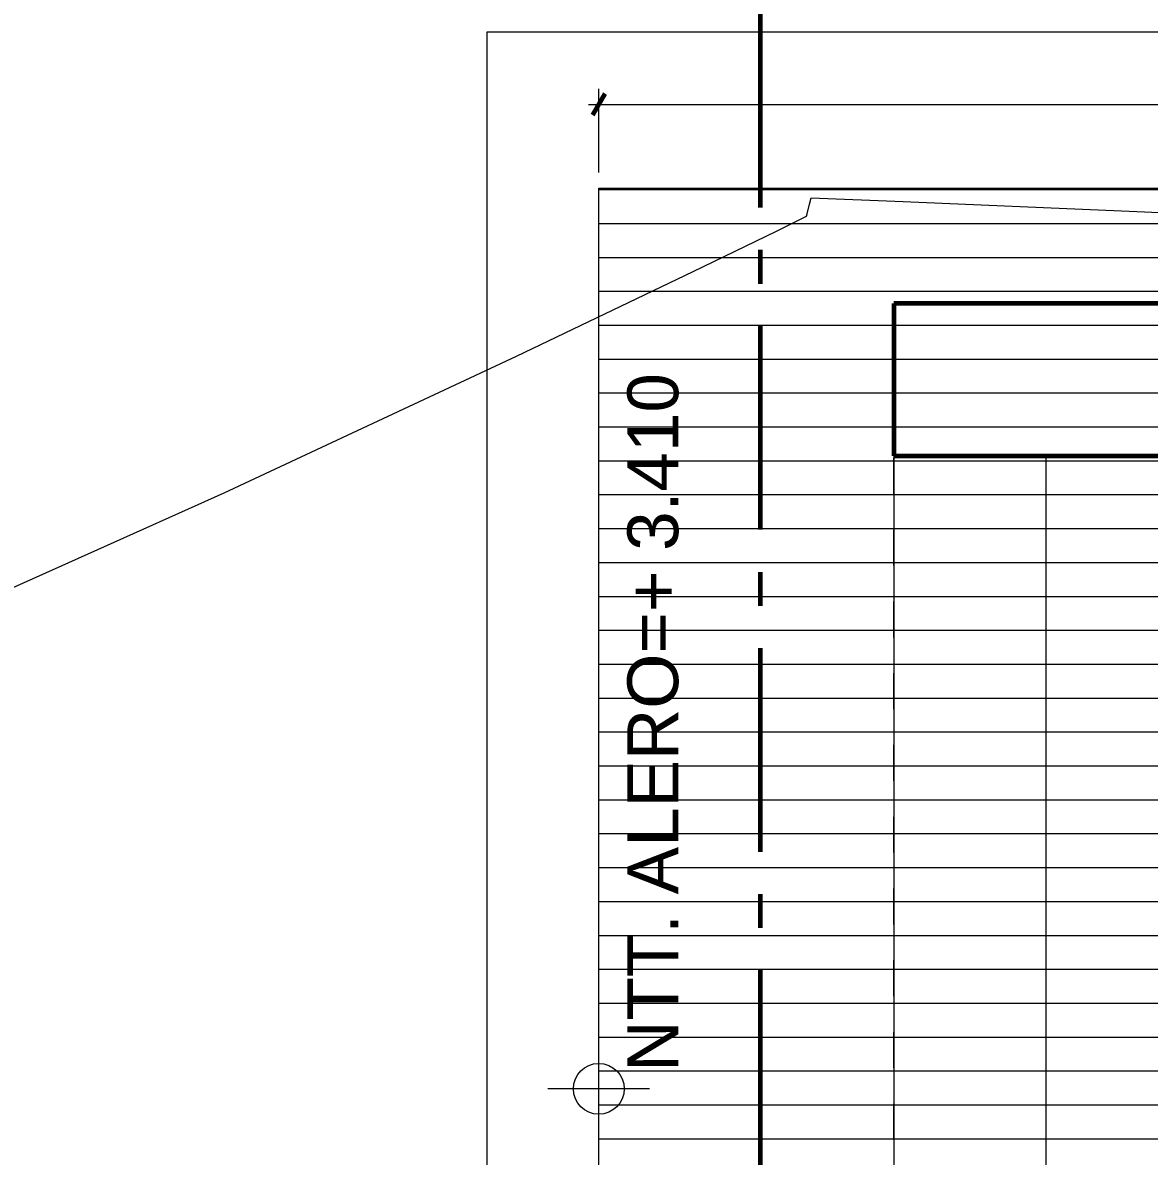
# Model space of a CAD drawing. Header units: metres. Extents: x 48 to 635, y -15 to 39.
# Drawn here: x 62.169 to 65.493, y 19.847 to 23.191 of the extents above; entities that cross this region are included whole.
import ezdxf

# ---------------------------------------------------------------- set-up
doc = ezdxf.new("R2010")
doc.units = ezdxf.units.M
doc.header["$MEASUREMENT"] = 0
for name, pattern in [('Dashed', [0.211667, 0.105833, -0.105833]), ('Linea punta', [0.85, 0.6, -0.125, 0, -0.125]), ('Wipeout_Contour', [1, 0, -1])]:
    doc.linetypes.add(name, pattern=pattern)
for name, color, linetype in [('2D Drafting - General', 7, 'Continuous'), ('Dimensioning - General', 7, 'Continuous'), ('Interior - Furniture', 7, 'Continuous'), ('Marker - Section', 7, 'Continuous'), ('Shell - Roof', 7, 'Continuous'), ('Structural - Bearing', 7, 'Continuous')]:
    doc.layers.add(name, color=color, linetype=linetype)
doc.styles.add('GENERATED_STYLE_1', font='')
doc.styles.get('GENERATED_STYLE_1').set_extended_font_data('Arial')
doc.dimstyles.new('GENERATED_STYLE__3', dxfattribs={"dimtxt": 0.1, "dimasz": 0.0475, "dimexe": 0.18, "dimexo": 0.2, "dimgap": 0.09, "dimtad": 1, "dimtih": 1, "dimtoh": 1, "dimzin": 0, "dimdsep": 46, "dimtxsty": 'GENERATED_STYLE_1', "dimblk": 'ARROWHEAD_2', "dimblk1": 'ARROWHEAD_2', "dimblk2": 'ARROWHEAD_2', "dimcen": 0.09, "dimclrd": 256, "dimclre": 256, "dimclrt": 5, "dimazin": 0, "dimtfac": 1, "dimtdec": 4, "dimtmove": 0, "dimatfit": 3, "dimfxl": 1, "dimtolj": 1, "dimtzin": 0, "dimarcsym": 0})

# ---------------------------------------------------------------- blocks, each defined once
blk = doc.blocks.new('*D16')
at = {"layer": 'Dimensioning - General', "color": 7, "linetype": 'Continuous', "lineweight": 60}
for p, q in [((63.8865, 22.9803), (63.8504, 22.9178)), ((69.5765, 22.9803), (69.5404, 22.9178))]:
    blk.add_line(p, q, dxfattribs=at)
at = {"layer": 'Dimensioning - General', "color": 151, "linetype": 'Continuous', "lineweight": 20, "true_color": 0x80c2ff}
for p, q in [((63.8685, 22.7491), (63.8685, 22.9959)), ((69.5585, 22.7491), (69.5585, 22.9959)), ((63.8379, 22.9491), (63.8685, 22.9491)), ((63.8685, 22.9491), (69.5585, 22.9491))]:
    blk.add_line(p, q, dxfattribs=at)
at = {"layer": 'Dimensioning - General', "color": 5, "lineweight": 25, "insert": (66.5805, 22.9691), "char_height": 0.1, "attachment_point": 7, "style": 'GENERATED_STYLE_1'}
blk.add_mtext('\\A1;{\\pql;\\fArial|b0|i0|c0|p34;5.69}', dxfattribs=at)
blk = doc.blocks.new('ARROWHEAD_2')
at = {"color": 0, "linetype": 'Continuous', "lineweight": 0}
for p, q in [((0, 0), (-1, 0)), ((-0.378, -0.655), (0.378, 0.655))]:
    blk.add_line(p, q, dxfattribs=at)
blk = doc.blocks.new('*X21')
at = {"layer": 'Shell - Roof', "color": 23, "linetype": 'Continuous', "lineweight": 13, "true_color": 0xbf8080}
for p, q in [((63.8887, 22.6974), (63.8685, 22.6974)), ((63.8887, 22.6974), (63.8685, 22.6974)), ((64.1301, 22.6974), (63.8887, 22.6974)), ((64.1301, 22.6974), (63.8887, 22.6974)), ((64.3715, 22.6974), (64.1301, 22.6974)), ((64.3715, 22.6974), (64.1301, 22.6974)), ((64.6129, 22.6974), (64.3715, 22.6974)), ((64.6129, 22.6974), (64.3715, 22.6974)), ((64.8543, 22.6974), (64.6129, 22.6974)), ((64.8543, 22.6974), (64.6129, 22.6974)), ((65.0958, 22.6974), (64.8543, 22.6974)), ((65.0958, 22.6974), (64.8543, 22.6974)), ((65.3372, 22.6974), (65.0958, 22.6974)), ((65.3372, 22.6974), (65.0958, 22.6974)), ((65.5786, 22.6974), (65.3372, 22.6974)), ((65.5786, 22.6974), (65.3372, 22.6974)), ((63.8887, 22.5974), (63.8685, 22.5974)), ((63.8887, 22.5974), (63.8685, 22.5974)), ((64.1301, 22.5974), (63.8887, 22.5974)), ((64.1301, 22.5974), (63.8887, 22.5974)), ((64.3715, 22.5974), (64.1301, 22.5974)), ((64.3715, 22.5974), (64.1301, 22.5974)), ((64.6129, 22.5974), (64.3715, 22.5974)), ((64.6129, 22.5974), (64.3715, 22.5974)), ((64.8543, 22.5974), (64.6129, 22.5974)), ((64.8543, 22.5974), (64.6129, 22.5974)), ((65.0958, 22.5974), (64.8543, 22.5974)), ((65.0958, 22.5974), (64.8543, 22.5974)), ((65.3372, 22.5974), (65.0958, 22.5974)), ((65.3372, 22.5974), (65.0958, 22.5974)), ((65.5786, 22.5974), (65.3372, 22.5974)), ((65.5786, 22.5974), (65.3372, 22.5974)), ((63.8887, 22.4974), (63.8685, 22.4974)), ((63.8887, 22.4974), (63.8685, 22.4974)), ((64.1301, 22.4974), (63.8887, 22.4974)), ((64.1301, 22.4974), (63.8887, 22.4974)), ((64.3715, 22.4974), (64.1301, 22.4974)), ((64.3715, 22.4974), (64.1301, 22.4974)), ((64.6129, 22.4974), (64.3715, 22.4974)), ((64.6129, 22.4974), (64.3715, 22.4974)), ((64.8543, 22.4974), (64.6129, 22.4974)), ((64.8543, 22.4974), (64.6129, 22.4974)), ((65.0958, 22.4974), (64.8543, 22.4974)), ((65.0958, 22.4974), (64.8543, 22.4974)), ((65.3372, 22.4974), (65.0958, 22.4974)), ((65.3372, 22.4974), (65.0958, 22.4974)), ((65.5786, 22.4974), (65.3372, 22.4974)), ((65.5786, 22.4974), (65.3372, 22.4974)), ((63.8887, 22.3974), (63.8685, 22.3974)), ((63.8887, 22.3974), (63.8685, 22.3974)), ((64.1301, 22.3974), (63.8887, 22.3974)), ((64.1301, 22.3974), (63.8887, 22.3974)), ((64.3715, 22.3974), (64.1301, 22.3974)), ((64.3715, 22.3974), (64.1301, 22.3974)), ((64.6129, 22.3974), (64.3715, 22.3974)), ((64.6129, 22.3974), (64.3715, 22.3974)), ((64.8543, 22.3974), (64.6129, 22.3974)), ((64.8543, 22.3974), (64.6129, 22.3974)), ((65.0958, 22.3974), (64.8543, 22.3974)), ((65.0958, 22.3974), (64.8543, 22.3974)), ((65.3372, 22.3974), (65.0958, 22.3974)), ((65.3372, 22.3974), (65.0958, 22.3974)), ((65.5786, 22.3974), (65.3372, 22.3974)), ((65.5786, 22.3974), (65.3372, 22.3974)), ((63.8887, 22.2974), (63.8685, 22.2974)), ((63.8887, 22.2974), (63.8685, 22.2974)), ((64.1301, 22.2974), (63.8887, 22.2974)), ((64.1301, 22.2974), (63.8887, 22.2974)), ((64.3715, 22.2974), (64.1301, 22.2974)), ((64.3715, 22.2974), (64.1301, 22.2974)), ((64.6129, 22.2974), (64.3715, 22.2974)), ((64.6129, 22.2974), (64.3715, 22.2974)), ((64.8543, 22.2974), (64.6129, 22.2974)), ((64.8543, 22.2974), (64.6129, 22.2974)), ((65.0958, 22.2974), (64.8543, 22.2974)), ((65.0958, 22.2974), (64.8543, 22.2974)), ((65.3372, 22.2974), (65.0958, 22.2974)), ((65.3372, 22.2974), (65.0958, 22.2974)), ((65.5786, 22.2974), (65.3372, 22.2974)), ((65.5786, 22.2974), (65.3372, 22.2974)), ((63.8887, 22.1974), (63.8685, 22.1974)), ((63.8887, 22.1974), (63.8685, 22.1974)), ((64.1301, 22.1974), (63.8887, 22.1974)), ((64.1301, 22.1974), (63.8887, 22.1974)), ((64.3715, 22.1974), (64.1301, 22.1974)), ((64.3715, 22.1974), (64.1301, 22.1974)), ((64.6129, 22.1974), (64.3715, 22.1974)), ((64.6129, 22.1974), (64.3715, 22.1974)), ((64.8543, 22.1974), (64.6129, 22.1974)), ((64.8543, 22.1974), (64.6129, 22.1974)), ((65.0958, 22.1974), (64.8543, 22.1974)), ((65.0958, 22.1974), (64.8543, 22.1974)), ((65.3372, 22.1974), (65.0958, 22.1974)), ((65.3372, 22.1974), (65.0958, 22.1974)), ((65.5786, 22.1974), (65.3372, 22.1974)), ((65.5786, 22.1974), (65.3372, 22.1974)), ((63.8887, 22.0974), (63.8685, 22.0974)), ((63.8887, 22.0974), (63.8685, 22.0974)), ((64.1301, 22.0974), (63.8887, 22.0974)), ((64.1301, 22.0974), (63.8887, 22.0974)), ((64.3715, 22.0974), (64.1301, 22.0974)), ((64.3715, 22.0974), (64.1301, 22.0974)), ((64.6129, 22.0974), (64.3715, 22.0974)), ((64.6129, 22.0974), (64.3715, 22.0974)), ((64.8543, 22.0974), (64.6129, 22.0974)), ((64.8543, 22.0974), (64.6129, 22.0974)), ((65.0958, 22.0974), (64.8543, 22.0974)), ((65.0958, 22.0974), (64.8543, 22.0974)), ((65.3372, 22.0974), (65.0958, 22.0974)), ((65.3372, 22.0974), (65.0958, 22.0974)), ((65.5786, 22.0974), (65.3372, 22.0974)), ((65.5786, 22.0974), (65.3372, 22.0974)), ((63.8887, 21.9974), (63.8685, 21.9974)), ((63.8887, 21.9974), (63.8685, 21.9974)), ((64.1301, 21.9974), (63.8887, 21.9974)), ((64.1301, 21.9974), (63.8887, 21.9974)), ((64.3715, 21.9974), (64.1301, 21.9974)), ((64.3715, 21.9974), (64.1301, 21.9974)), ((64.6129, 21.9974), (64.3715, 21.9974)), ((64.6129, 21.9974), (64.3715, 21.9974)), ((64.8543, 21.9974), (64.6129, 21.9974)), ((64.8543, 21.9974), (64.6129, 21.9974)), ((65.0958, 21.9974), (64.8543, 21.9974)), ((65.0958, 21.9974), (64.8543, 21.9974)), ((65.3372, 21.9974), (65.0958, 21.9974)), ((65.3372, 21.9974), (65.0958, 21.9974)), ((65.5786, 21.9974), (65.3372, 21.9974)), ((65.5786, 21.9974), (65.3372, 21.9974)), ((63.8887, 21.8974), (63.8685, 21.8974)), ((63.8887, 21.8974), (63.8685, 21.8974)), ((64.1301, 21.8974), (63.8887, 21.8974)), ((64.1301, 21.8974), (63.8887, 21.8974)), ((64.3715, 21.8974), (64.1301, 21.8974)), ((64.3715, 21.8974), (64.1301, 21.8974)), ((64.6129, 21.8974), (64.3715, 21.8974)), ((64.6129, 21.8974), (64.3715, 21.8974)), ((64.8543, 21.8974), (64.6129, 21.8974)), ((64.8543, 21.8974), (64.6129, 21.8974)), ((65.0958, 21.8974), (64.8543, 21.8974)), ((65.0958, 21.8974), (64.8543, 21.8974)), ((65.3372, 21.8974), (65.0958, 21.8974)), ((65.3372, 21.8974), (65.0958, 21.8974)), ((65.5786, 21.8974), (65.3372, 21.8974)), ((65.5786, 21.8974), (65.3372, 21.8974)), ((63.8887, 21.7974), (63.8685, 21.7974)), ((63.8887, 21.7974), (63.8685, 21.7974)), ((64.1301, 21.7974), (63.8887, 21.7974)), ((64.1301, 21.7974), (63.8887, 21.7974)), ((64.3715, 21.7974), (64.1301, 21.7974)), ((64.3715, 21.7974), (64.1301, 21.7974)), ((64.6129, 21.7974), (64.3715, 21.7974)), ((64.6129, 21.7974), (64.3715, 21.7974)), ((64.8543, 21.7974), (64.6129, 21.7974)), ((64.8543, 21.7974), (64.6129, 21.7974)), ((65.0958, 21.7974), (64.8543, 21.7974)), ((65.0958, 21.7974), (64.8543, 21.7974)), ((65.3372, 21.7974), (65.0958, 21.7974)), ((65.3372, 21.7974), (65.0958, 21.7974)), ((65.5786, 21.7974), (65.3372, 21.7974)), ((65.5786, 21.7974), (65.3372, 21.7974)), ((63.8887, 21.6974), (63.8685, 21.6974)), ((63.8887, 21.6974), (63.8685, 21.6974)), ((64.1301, 21.6974), (63.8887, 21.6974)), ((64.1301, 21.6974), (63.8887, 21.6974)), ((64.3715, 21.6974), (64.1301, 21.6974)), ((64.3715, 21.6974), (64.1301, 21.6974)), ((64.6129, 21.6974), (64.3715, 21.6974)), ((64.6129, 21.6974), (64.3715, 21.6974)), ((64.8543, 21.6974), (64.6129, 21.6974)), ((64.8543, 21.6974), (64.6129, 21.6974)), ((65.0958, 21.6974), (64.8543, 21.6974)), ((65.0958, 21.6974), (64.8543, 21.6974)), ((65.3372, 21.6974), (65.0958, 21.6974)), ((65.3372, 21.6974), (65.0958, 21.6974)), ((65.5786, 21.6974), (65.3372, 21.6974)), ((65.5786, 21.6974), (65.3372, 21.6974)), ((63.8887, 21.5974), (63.8685, 21.5974)), ((63.8887, 21.5974), (63.8685, 21.5974)), ((64.1301, 21.5974), (63.8887, 21.5974)), ((64.1301, 21.5974), (63.8887, 21.5974)), ((64.3715, 21.5974), (64.1301, 21.5974)), ((64.3715, 21.5974), (64.1301, 21.5974)), ((64.6129, 21.5974), (64.3715, 21.5974)), ((64.6129, 21.5974), (64.3715, 21.5974)), ((64.8543, 21.5974), (64.6129, 21.5974)), ((64.8543, 21.5974), (64.6129, 21.5974)), ((65.0958, 21.5974), (64.8543, 21.5974)), ((65.0958, 21.5974), (64.8543, 21.5974)), ((65.3372, 21.5974), (65.0958, 21.5974)), ((65.3372, 21.5974), (65.0958, 21.5974)), ((65.5786, 21.5974), (65.3372, 21.5974)), ((65.5786, 21.5974), (65.3372, 21.5974)), ((63.8887, 21.4974), (63.8685, 21.4974)), ((63.8887, 21.4974), (63.8685, 21.4974)), ((64.1301, 21.4974), (63.8887, 21.4974)), ((64.1301, 21.4974), (63.8887, 21.4974)), ((64.3715, 21.4974), (64.1301, 21.4974)), ((64.3715, 21.4974), (64.1301, 21.4974)), ((64.6129, 21.4974), (64.3715, 21.4974)), ((64.6129, 21.4974), (64.3715, 21.4974)), ((64.8543, 21.4974), (64.6129, 21.4974)), ((64.8543, 21.4974), (64.6129, 21.4974)), ((65.0958, 21.4974), (64.8543, 21.4974)), ((65.0958, 21.4974), (64.8543, 21.4974)), ((65.3372, 21.4974), (65.0958, 21.4974)), ((65.3372, 21.4974), (65.0958, 21.4974)), ((65.5786, 21.4974), (65.3372, 21.4974)), ((65.5786, 21.4974), (65.3372, 21.4974)), ((63.8887, 21.3974), (63.8685, 21.3974)), ((63.8887, 21.3974), (63.8685, 21.3974)), ((64.1301, 21.3974), (63.8887, 21.3974)), ((64.1301, 21.3974), (63.8887, 21.3974)), ((64.3715, 21.3974), (64.1301, 21.3974)), ((64.3715, 21.3974), (64.1301, 21.3974)), ((64.6129, 21.3974), (64.3715, 21.3974)), ((64.6129, 21.3974), (64.3715, 21.3974)), ((64.8543, 21.3974), (64.6129, 21.3974)), ((64.8543, 21.3974), (64.6129, 21.3974)), ((65.0958, 21.3974), (64.8543, 21.3974)), ((65.0958, 21.3974), (64.8543, 21.3974)), ((65.3372, 21.3974), (65.0958, 21.3974)), ((65.3372, 21.3974), (65.0958, 21.3974)), ((65.5786, 21.3974), (65.3372, 21.3974)), ((65.5786, 21.3974), (65.3372, 21.3974)), ((63.8887, 21.2974), (63.8685, 21.2974)), ((63.8887, 21.2974), (63.8685, 21.2974)), ((64.1301, 21.2974), (63.8887, 21.2974)), ((64.1301, 21.2974), (63.8887, 21.2974)), ((64.3715, 21.2974), (64.1301, 21.2974)), ((64.3715, 21.2974), (64.1301, 21.2974)), ((64.6129, 21.2974), (64.3715, 21.2974)), ((64.6129, 21.2974), (64.3715, 21.2974)), ((64.8543, 21.2974), (64.6129, 21.2974)), ((64.8543, 21.2974), (64.6129, 21.2974)), ((65.0958, 21.2974), (64.8543, 21.2974)), ((65.0958, 21.2974), (64.8543, 21.2974)), ((65.3372, 21.2974), (65.0958, 21.2974)), ((65.3372, 21.2974), (65.0958, 21.2974)), ((65.5786, 21.2974), (65.3372, 21.2974)), ((65.5786, 21.2974), (65.3372, 21.2974)), ((63.8887, 21.1974), (63.8685, 21.1974)), ((63.8887, 21.1974), (63.8685, 21.1974)), ((64.1301, 21.1974), (63.8887, 21.1974)), ((64.1301, 21.1974), (63.8887, 21.1974)), ((64.3715, 21.1974), (64.1301, 21.1974)), ((64.3715, 21.1974), (64.1301, 21.1974)), ((64.6129, 21.1974), (64.3715, 21.1974)), ((64.6129, 21.1974), (64.3715, 21.1974)), ((64.8543, 21.1974), (64.6129, 21.1974)), ((64.8543, 21.1974), (64.6129, 21.1974)), ((65.0958, 21.1974), (64.8543, 21.1974)), ((65.0958, 21.1974), (64.8543, 21.1974)), ((65.3372, 21.1974), (65.0958, 21.1974)), ((65.3372, 21.1974), (65.0958, 21.1974)), ((65.5786, 21.1974), (65.3372, 21.1974)), ((65.5786, 21.1974), (65.3372, 21.1974)), ((63.8887, 21.0974), (63.8685, 21.0974)), ((63.8887, 21.0974), (63.8685, 21.0974)), ((64.1301, 21.0974), (63.8887, 21.0974)), ((64.1301, 21.0974), (63.8887, 21.0974)), ((64.3715, 21.0974), (64.1301, 21.0974)), ((64.3715, 21.0974), (64.1301, 21.0974)), ((64.6129, 21.0974), (64.3715, 21.0974)), ((64.6129, 21.0974), (64.3715, 21.0974)), ((64.8543, 21.0974), (64.6129, 21.0974)), ((64.8543, 21.0974), (64.6129, 21.0974)), ((65.0958, 21.0974), (64.8543, 21.0974)), ((65.0958, 21.0974), (64.8543, 21.0974)), ((65.3372, 21.0974), (65.0958, 21.0974)), ((65.3372, 21.0974), (65.0958, 21.0974)), ((65.5786, 21.0974), (65.3372, 21.0974)), ((65.5786, 21.0974), (65.3372, 21.0974)), ((63.8887, 20.9974), (63.8685, 20.9974)), ((63.8887, 20.9974), (63.8685, 20.9974)), ((64.1301, 20.9974), (63.8887, 20.9974)), ((64.1301, 20.9974), (63.8887, 20.9974)), ((64.3715, 20.9974), (64.1301, 20.9974)), ((64.3715, 20.9974), (64.1301, 20.9974)), ((64.6129, 20.9974), (64.3715, 20.9974)), ((64.6129, 20.9974), (64.3715, 20.9974)), ((64.8543, 20.9974), (64.6129, 20.9974)), ((64.8543, 20.9974), (64.6129, 20.9974)), ((65.0958, 20.9974), (64.8543, 20.9974)), ((65.0958, 20.9974), (64.8543, 20.9974)), ((65.3372, 20.9974), (65.0958, 20.9974)), ((65.3372, 20.9974), (65.0958, 20.9974)), ((65.5786, 20.9974), (65.3372, 20.9974)), ((65.5786, 20.9974), (65.3372, 20.9974)), ((63.8887, 20.8974), (63.8685, 20.8974)), ((63.8887, 20.8974), (63.8685, 20.8974)), ((64.1301, 20.8974), (63.8887, 20.8974)), ((64.1301, 20.8974), (63.8887, 20.8974)), ((64.3715, 20.8974), (64.1301, 20.8974)), ((64.3715, 20.8974), (64.1301, 20.8974)), ((64.6129, 20.8974), (64.3715, 20.8974)), ((64.6129, 20.8974), (64.3715, 20.8974)), ((64.8543, 20.8974), (64.6129, 20.8974)), ((64.8543, 20.8974), (64.6129, 20.8974)), ((65.0958, 20.8974), (64.8543, 20.8974)), ((65.0958, 20.8974), (64.8543, 20.8974)), ((65.3372, 20.8974), (65.0958, 20.8974)), ((65.3372, 20.8974), (65.0958, 20.8974)), ((65.5786, 20.8974), (65.3372, 20.8974)), ((65.5786, 20.8974), (65.3372, 20.8974)), ((63.8887, 20.7974), (63.8685, 20.7974)), ((63.8887, 20.7974), (63.8685, 20.7974)), ((64.1301, 20.7974), (63.8887, 20.7974)), ((64.1301, 20.7974), (63.8887, 20.7974)), ((64.3715, 20.7974), (64.1301, 20.7974)), ((64.3715, 20.7974), (64.1301, 20.7974)), ((64.6129, 20.7974), (64.3715, 20.7974)), ((64.6129, 20.7974), (64.3715, 20.7974)), ((64.8543, 20.7974), (64.6129, 20.7974)), ((64.8543, 20.7974), (64.6129, 20.7974)), ((65.0958, 20.7974), (64.8543, 20.7974)), ((65.0958, 20.7974), (64.8543, 20.7974)), ((65.3372, 20.7974), (65.0958, 20.7974)), ((65.3372, 20.7974), (65.0958, 20.7974)), ((65.5786, 20.7974), (65.3372, 20.7974)), ((65.5786, 20.7974), (65.3372, 20.7974)), ((63.8887, 20.6974), (63.8685, 20.6974)), ((63.8887, 20.6974), (63.8685, 20.6974)), ((64.1301, 20.6974), (63.8887, 20.6974)), ((64.1301, 20.6974), (63.8887, 20.6974)), ((64.3715, 20.6974), (64.1301, 20.6974)), ((64.3715, 20.6974), (64.1301, 20.6974)), ((64.6129, 20.6974), (64.3715, 20.6974)), ((64.6129, 20.6974), (64.3715, 20.6974)), ((64.8543, 20.6974), (64.6129, 20.6974)), ((64.8543, 20.6974), (64.6129, 20.6974)), ((65.0958, 20.6974), (64.8543, 20.6974)), ((65.0958, 20.6974), (64.8543, 20.6974)), ((65.3372, 20.6974), (65.0958, 20.6974)), ((65.3372, 20.6974), (65.0958, 20.6974)), ((65.5786, 20.6974), (65.3372, 20.6974)), ((65.5786, 20.6974), (65.3372, 20.6974)), ((63.8887, 20.5974), (63.8685, 20.5974)), ((63.8887, 20.5974), (63.8685, 20.5974)), ((64.1301, 20.5974), (63.8887, 20.5974)), ((64.1301, 20.5974), (63.8887, 20.5974)), ((64.3715, 20.5974), (64.1301, 20.5974)), ((64.3715, 20.5974), (64.1301, 20.5974)), ((64.6129, 20.5974), (64.3715, 20.5974)), ((64.6129, 20.5974), (64.3715, 20.5974)), ((64.8543, 20.5974), (64.6129, 20.5974)), ((64.8543, 20.5974), (64.6129, 20.5974)), ((65.0958, 20.5974), (64.8543, 20.5974)), ((65.0958, 20.5974), (64.8543, 20.5974)), ((65.3372, 20.5974), (65.0958, 20.5974)), ((65.3372, 20.5974), (65.0958, 20.5974)), ((65.5786, 20.5974), (65.3372, 20.5974)), ((65.5786, 20.5974), (65.3372, 20.5974)), ((63.8887, 20.4974), (63.8685, 20.4974)), ((63.8887, 20.4974), (63.8685, 20.4974)), ((64.1301, 20.4974), (63.8887, 20.4974)), ((64.1301, 20.4974), (63.8887, 20.4974)), ((64.3715, 20.4974), (64.1301, 20.4974)), ((64.3715, 20.4974), (64.1301, 20.4974)), ((64.6129, 20.4974), (64.3715, 20.4974)), ((64.6129, 20.4974), (64.3715, 20.4974)), ((64.8543, 20.4974), (64.6129, 20.4974)), ((64.8543, 20.4974), (64.6129, 20.4974)), ((65.0958, 20.4974), (64.8543, 20.4974)), ((65.0958, 20.4974), (64.8543, 20.4974)), ((65.3372, 20.4974), (65.0958, 20.4974)), ((65.3372, 20.4974), (65.0958, 20.4974)), ((65.5786, 20.4974), (65.3372, 20.4974)), ((65.5786, 20.4974), (65.3372, 20.4974)), ((63.8887, 20.3974), (63.8685, 20.3974)), ((63.8887, 20.3974), (63.8685, 20.3974)), ((64.1301, 20.3974), (63.8887, 20.3974)), ((64.1301, 20.3974), (63.8887, 20.3974)), ((64.3715, 20.3974), (64.1301, 20.3974)), ((64.3715, 20.3974), (64.1301, 20.3974)), ((64.6129, 20.3974), (64.3715, 20.3974)), ((64.6129, 20.3974), (64.3715, 20.3974)), ((64.8543, 20.3974), (64.6129, 20.3974)), ((64.8543, 20.3974), (64.6129, 20.3974)), ((65.0958, 20.3974), (64.8543, 20.3974)), ((65.0958, 20.3974), (64.8543, 20.3974)), ((65.3372, 20.3974), (65.0958, 20.3974)), ((65.3372, 20.3974), (65.0958, 20.3974)), ((65.5786, 20.3974), (65.3372, 20.3974)), ((65.5786, 20.3974), (65.3372, 20.3974)), ((63.8887, 20.2974), (63.8685, 20.2974)), ((63.8887, 20.2974), (63.8685, 20.2974)), ((64.1301, 20.2974), (63.8887, 20.2974)), ((64.1301, 20.2974), (63.8887, 20.2974)), ((64.3715, 20.2974), (64.1301, 20.2974)), ((64.3715, 20.2974), (64.1301, 20.2974)), ((64.6129, 20.2974), (64.3715, 20.2974)), ((64.6129, 20.2974), (64.3715, 20.2974)), ((64.8543, 20.2974), (64.6129, 20.2974)), ((64.8543, 20.2974), (64.6129, 20.2974)), ((65.0958, 20.2974), (64.8543, 20.2974)), ((65.0958, 20.2974), (64.8543, 20.2974)), ((65.3372, 20.2974), (65.0958, 20.2974)), ((65.3372, 20.2974), (65.0958, 20.2974)), ((65.5786, 20.2974), (65.3372, 20.2974)), ((65.5786, 20.2974), (65.3372, 20.2974)), ((63.8887, 20.1974), (63.8685, 20.1974)), ((63.8887, 20.1974), (63.8685, 20.1974)), ((64.1301, 20.1974), (63.8887, 20.1974)), ((64.1301, 20.1974), (63.8887, 20.1974)), ((64.3715, 20.1974), (64.1301, 20.1974)), ((64.3715, 20.1974), (64.1301, 20.1974)), ((64.6129, 20.1974), (64.3715, 20.1974)), ((64.6129, 20.1974), (64.3715, 20.1974)), ((64.8543, 20.1974), (64.6129, 20.1974)), ((64.8543, 20.1974), (64.6129, 20.1974)), ((65.0958, 20.1974), (64.8543, 20.1974)), ((65.0958, 20.1974), (64.8543, 20.1974)), ((65.3372, 20.1974), (65.0958, 20.1974)), ((65.3372, 20.1974), (65.0958, 20.1974)), ((65.5786, 20.1974), (65.3372, 20.1974)), ((65.5786, 20.1974), (65.3372, 20.1974)), ((63.8887, 20.0974), (63.8685, 20.0974)), ((63.8887, 20.0974), (63.8685, 20.0974)), ((64.1301, 20.0974), (63.8887, 20.0974)), ((64.1301, 20.0974), (63.8887, 20.0974)), ((64.3715, 20.0974), (64.1301, 20.0974)), ((64.3715, 20.0974), (64.1301, 20.0974)), ((64.6129, 20.0974), (64.3715, 20.0974)), ((64.6129, 20.0974), (64.3715, 20.0974)), ((64.8543, 20.0974), (64.6129, 20.0974)), ((64.8543, 20.0974), (64.6129, 20.0974)), ((65.0958, 20.0974), (64.8543, 20.0974)), ((65.0958, 20.0974), (64.8543, 20.0974)), ((65.3372, 20.0974), (65.0958, 20.0974)), ((65.3372, 20.0974), (65.0958, 20.0974)), ((65.5786, 20.0974), (65.3372, 20.0974)), ((65.5786, 20.0974), (65.3372, 20.0974)), ((63.8887, 19.9974), (63.8685, 19.9974)), ((63.8887, 19.9974), (63.8685, 19.9974)), ((64.1301, 19.9974), (63.8887, 19.9974)), ((64.1301, 19.9974), (63.8887, 19.9974)), ((64.3715, 19.9974), (64.1301, 19.9974)), ((64.3715, 19.9974), (64.1301, 19.9974)), ((64.6129, 19.9974), (64.3715, 19.9974)), ((64.6129, 19.9974), (64.3715, 19.9974)), ((64.8543, 19.9974), (64.6129, 19.9974)), ((64.8543, 19.9974), (64.6129, 19.9974)), ((65.0958, 19.9974), (64.8543, 19.9974)), ((65.0958, 19.9974), (64.8543, 19.9974)), ((65.3372, 19.9974), (65.0958, 19.9974)), ((65.3372, 19.9974), (65.0958, 19.9974)), ((65.5786, 19.9974), (65.3372, 19.9974)), ((65.5786, 19.9974), (65.3372, 19.9974)), ((63.8887, 19.8974), (63.8685, 19.8974)), ((63.8887, 19.8974), (63.8685, 19.8974)), ((64.1301, 19.8974), (63.8887, 19.8974)), ((64.1301, 19.8974), (63.8887, 19.8974)), ((64.3715, 19.8974), (64.1301, 19.8974)), ((64.3715, 19.8974), (64.1301, 19.8974)), ((64.6129, 19.8974), (64.3715, 19.8974)), ((64.6129, 19.8974), (64.3715, 19.8974)), ((64.8543, 19.8974), (64.6129, 19.8974)), ((64.8543, 19.8974), (64.6129, 19.8974)), ((65.0958, 19.8974), (64.8543, 19.8974)), ((65.0958, 19.8974), (64.8543, 19.8974)), ((65.3372, 19.8974), (65.0958, 19.8974)), ((65.3372, 19.8974), (65.0958, 19.8974)), ((65.5786, 19.8974), (65.3372, 19.8974)), ((65.5786, 19.8974), (65.3372, 19.8974))]:
    blk.add_line(p, q, dxfattribs=at)

msp = doc.modelspace()

# ---------------------------------------------------------------- linework, layer by layer
at = {"layer": 'Interior - Furniture', "color": 8, "linetype": 'Dashed', "lineweight": 13}
for p, q in [((75.1785, 23.1624), (63.5385, 23.1624)), ((63.5385, 23.1624), (63.5385, 22.3624)), ((63.5385, 22.3624), (63.5385, 19.4724))]:
    msp.add_line(p, q, dxfattribs=at)
at = {"layer": 'Interior - Furniture', "color": 8, "linetype": 'Continuous', "lineweight": 13}
for p, q in [((64.4898, 22.6548), (64.4948, 22.6738)), ((64.4948, 22.6738), (64.7661, 22.6629)), ((64.4836, 22.6264), (64.4898, 22.6548)), ((64.7661, 22.6629), (65.4109, 22.6352)), ((64.3926, 22.5759), (64.4712, 22.6146)), ((64.4712, 22.6146), (64.4816, 22.6199)), ((64.4816, 22.6199), (64.4836, 22.6264)), ((65.4109, 22.6352), (66.1802, 22.602)), ((64.1467, 22.4563), (64.3926, 22.5759)), ((63.6258, 22.2068), (64.1467, 22.4563)), ((62.7629, 21.8036), (63.6258, 22.2068)), ((61.7926, 21.3684), (62.7629, 21.8036))]:
    msp.add_line(p, q, dxfattribs=at)
at = {"layer": 'Interior - Furniture', "color": 7, "linetype": 'Continuous', "lineweight": 13}
for p, q in [((63.8685, 19.8957), (63.8685, 20.1957)), ((64.0185, 20.0457), (63.7185, 20.0457))]:
    msp.add_line(p, q, dxfattribs=at)
msp.add_circle((63.8685, 20.0457), 0.075, dxfattribs=at)
at = {"layer": 'Marker - Section', "color": 7, "linetype": 'Linea punta', "lineweight": 60}
msp.add_line((64.3449, 23.2452), (64.3449, 5.4658), dxfattribs=at)
at = {"layer": 'Shell - Roof', "color": 23, "linetype": 'Continuous', "lineweight": 13, "true_color": 0xbf8080, "flags": 128}
for points in [[(63.8685, 22.7024), (69.5585, 22.7024)], [(63.8685, 17.9724), (63.8685, 22.7024)]]:
    msp.add_lwpolyline(points, dxfattribs=at)

# ---------------------------------------------------------------- texts
at = {"layer": 'Interior - Furniture', "color": 7, "lineweight": 13, "insert": (63.9528, 20.0957), "char_height": 0.15, "attachment_point": 1, "rotation": 90, "style": 'GENERATED_STYLE_1'}
msp.add_mtext('\\A1;{\\pql;\\fArial|b0|i0|c0|p34;NTT. ALERO=+ 3.410}', dxfattribs=at)

# ---------------------------------------------------------------- dimensions: what is measured, and where the dimension line sits
at = {"layer": 'Dimensioning - General', "color": 151, "linetype": 'Continuous', "lineweight": 20, "true_color": 0x80c2ff}
dim = msp.add_linear_dim(base=(69.5585, 22.9491), p1=(63.8685, 22.7024), p2=(69.5585, 22.7024), dimstyle='GENERATED_STYLE__3', dxfattribs=at)
dim.commit()
dim.dimension.update_dxf_attribs({"geometry": '*D16', "text_midpoint": (66.7103, 23.0191), "dimtype": 160})

# ---------------------------------------------------------------- wipeouts: each hides what was drawn before it
at = {"color": 254, "linetype": 'Wipeout_Contour', "lineweight": 0, "ltscale": 205.924114}
msp.add_wipeout([(64.7385, 21.9124), (65.1885, 21.9124), (64.7385, 22.3624)], dxfattribs=at).dxf.layer = 'Structural - Bearing'

# ---------------------------------------------------------------- next in the draw order: wipeouts: each hides what was drawn before it
at = {"color": 254, "linetype": 'Wipeout_Contour', "lineweight": 0, "ltscale": 292.394439}
msp.add_wipeout([(65.1885, 21.9124), (74.3785, 21.9124), (74.3785, 22.3624), (64.7385, 22.3624)], dxfattribs=at).dxf.layer = 'Structural - Bearing'

# ---------------------------------------------------------------- next in the draw order: linework, layer by layer
at = {"layer": 'Interior - Furniture', "color": 8, "linetype": 'Dashed', "lineweight": 13}
msp.add_line((64.7385, 22.3624), (74.3785, 22.3624), dxfattribs=at)
at = {"layer": 'Structural - Bearing', "color": 7, "linetype": 'Continuous', "lineweight": 60}
msp.add_line((64.7385, 21.9124), (65.1885, 21.9124), dxfattribs=at)
at = {"layer": 'Structural - Bearing', "color": 7, "linetype": 'Continuous', "lineweight": 60, "flags": 128}
for points in [[(64.7385, 22.3624), (64.7385, 21.9124)], [(74.3785, 22.3624), (64.7385, 22.3624)], [(65.1885, 21.9124), (74.3785, 21.9124)]]:
    msp.add_lwpolyline(points, dxfattribs=at)

# ---------------------------------------------------------------- next in the draw order: wipeouts: each hides what was drawn before it
at = {"color": 254, "linetype": 'Wipeout_Contour', "lineweight": 0, "ltscale": 271.915836}
msp.add_wipeout([(64.7385, 21.9124), (64.7385, 17.9724), (65.1885, 17.9724), (65.1885, 21.9124)], dxfattribs=at).dxf.layer = 'Structural - Bearing'

# ---------------------------------------------------------------- next in the draw order: linework, layer by layer
at = {"layer": '2D Drafting - General', "color": 7, "linetype": 'Continuous', "lineweight": 13}
msp.add_lwpolyline([(75.1785, 17.5224), (75.1785, 23.1624), (63.5385, 23.1624), (63.5385, 19.4724), (57.3585, 19.4724), (57.3585, 18.5224)], dxfattribs=at)
at = {"layer": '2D Drafting - General', "color": 7, "linetype": 'Dashed', "lineweight": 13}
msp.add_lwpolyline([(74.3785, 22.3624), (64.7385, 22.3624), (64.7397, 17.9724), (59.0085, 17.9724), (59.0085, 18.3724), (58.5585, 18.3724), (58.5585, 17.9724), (58.1585, 17.9724), (58.1585, 17.5224), (58.5585, 17.5224), (58.5585, 12.5724), (58.1585, 12.5724), (58.1585, 12.1224), (58.5585, 12.1224), (58.5585, 6.3786), (58.1586, 6.371), (58.1671, 5.9211), (74.387, 6.2301)], dxfattribs=at)
at = {"layer": 'Interior - Furniture', "color": 8, "linetype": 'Dashed', "lineweight": 13}
msp.add_line((64.7385, 19.4724), (64.7385, 22.3624), dxfattribs=at)
at = {"layer": 'Structural - Bearing', "color": 7, "linetype": 'Continuous', "lineweight": 60}
msp.add_line((64.7385, 21.9124), (65.1885, 21.9124), dxfattribs=at)
at = {"layer": 'Structural - Bearing', "color": 251, "linetype": 'Continuous', "lineweight": 20, "true_color": 0x6a6a6a, "flags": 128}
for points in [[(64.7385, 21.9124), (64.7385, 17.9724)], [(65.1885, 17.9724), (65.1885, 21.9124)]]:
    msp.add_lwpolyline(points, dxfattribs=at)

# ---------------------------------------------------------------- next in the draw order: block references
at = {"layer": 'Shell - Roof', "color": 23, "linetype": 'Continuous', "lineweight": 13, "true_color": 0xbf8080}
msp.add_blockref('*X21', (0, 0), dxfattribs=at)

doc.saveas('drawing.dxf')
